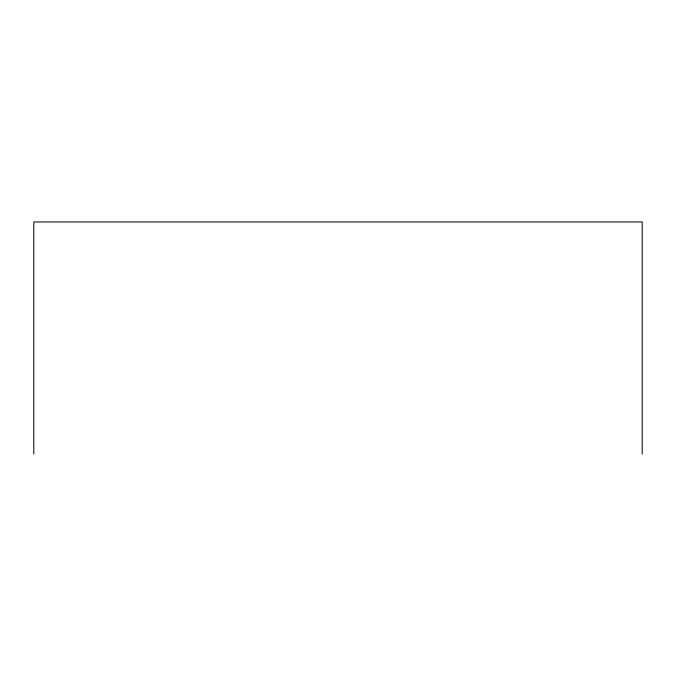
<?xml version="1.0" encoding="UTF-8"?>
<svg xmlns="http://www.w3.org/2000/svg" width="676" height="676" viewBox="0 0 676 676"><rect width="100%" height="100%" fill="white"/><g stroke="black" fill="none" stroke-linecap="round" stroke-linejoin="round"><path stroke-width="1.01" d="M642.2 454.061L642.2 221.939L33.8 221.939L33.8 454.061"/></g></svg>
